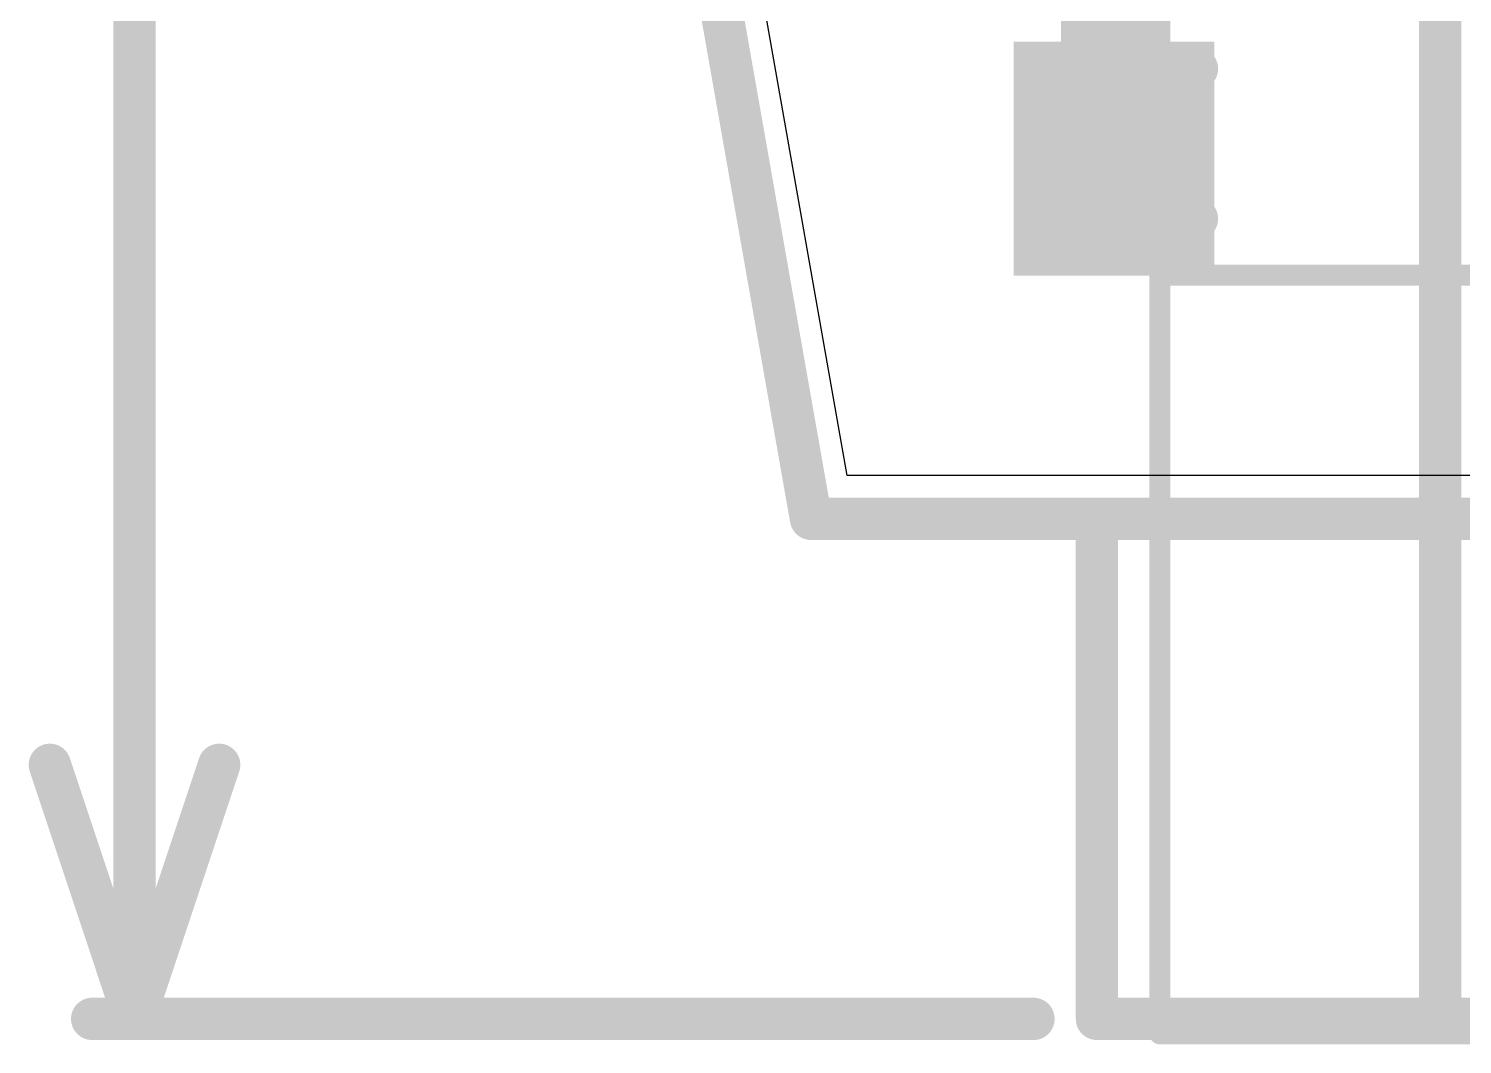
# Model space of a CAD drawing. Header units: inches. Extents: x -5 to 274, y -9 to 58.
# Drawn here: x -4.7 to 3.9, y -3.15 to 2.94 of the extents above; entities that cross this region are included whole.
import ezdxf

# ---------------------------------------------------------------- set-up
doc = ezdxf.new("R2010")
doc.units = ezdxf.units.IN
for name, color, linetype in [('Board Shape', 216, 'Continuous'), ('Bottom Layer', 5, 'Continuous'), ('Dimensions', 6, 'Continuous'), ('Fabrication Info', 56, 'Continuous'), ('Top Layer', 1, 'Continuous'), ('Top Paste', 8, 'Continuous'), ('Top Solder', 216, 'Continuous')]:
    doc.layers.add(name, color=color, linetype=linetype)

# ---------------------------------------------------------------- blocks, each defined once
blk = doc.blocks.new('CUI_UJ32_C_H_G_H2_SMT_TR_8')
at = {"layer": 'Top Layer'}
blk.add_hatch(color=1, dxfattribs=at).paths.add_polyline_path([(-5.6, 1.35), (-4.6, 1.35), (-4.6, 0.15), (-5.6, 0.15)])
at = {"layer": 'Top Paste'}
blk.add_hatch(color=8, dxfattribs=at).paths.add_polyline_path([(-5.6, 1.35), (-4.6, 1.35), (-4.6, 0.15), (-5.6, 0.15)])
at = {"layer": 'Top Solder'}
blk.add_hatch(color=216, dxfattribs=at).paths.add_polyline_path([(-5.7016, 1.4516), (-4.4984, 1.4516), (-4.4984, 0.0484), (-5.7016, 0.0484)])
at = {"layer": 'Fabrication Info'}
for points in [[(-4.825, 0.05, 0.127, 0.127, 0), (-4.825, 5.5, 0.127, 0.127, 0)], [(-4.825, 0.05, 0.127, 0.127, 0), (4.8232, 0.05, 0.127, 0.127, 0)], [(-4.825, -4.5, 0.127, 0.127, 0), (-4.825, 0.05, 0.127, 0.127, 0)], [(-4.825, -4.5, 0.127, 0.127, 0), (4.825, -4.5, 0.127, 0.127, 0)]]:
    blk.add_lwpolyline(points, format="xyseb", dxfattribs=at)
for points in [[(-4.8567, 0.05, 0.0635, 0.0635, 1), (-4.7932, 0.05, 0.0635, 0.0635, 1)], [(-4.8567, 0.05, 0.0635, 0.0635, 1), (-4.7932, 0.05, 0.0635, 0.0635, 1)], [(-4.8567, 0.05, 0.0635, 0.0635, 1), (-4.7932, 0.05, 0.0635, 0.0635, 1)], [(-4.8567, -4.5, 0.0635, 0.0635, 1), (-4.7932, -4.5, 0.0635, 0.0635, 1)], [(-4.8567, -4.5, 0.0635, 0.0635, 1), (-4.7932, -4.5, 0.0635, 0.0635, 1)]]:
    blk.add_lwpolyline(points, format="xyseb", close=True, dxfattribs=at)

msp = doc.modelspace()

# ---------------------------------------------------------------- linework, layer by layer
at = {"layer": 'Board Shape'}
for points in [[(-1.3796, 7.798, 0.254, 0.254, 0), (-0.0042, -0.002, 0.254, 0.254, 0)], [(-0.0042, -0.002, 0.254, 0.254, 0), (1.524, -0.002, 0.254, 0.254, 0)], [(1.5176, -0.002, 0.254, 0.254, 0), (11.195, -0.002, 0.254, 0.254, 0)]]:
    msp.add_lwpolyline(points, format="xyseb", dxfattribs=at)
for points in [[(-0.0677, -0.002, 0.127, 0.127, 1), (0.0593, -0.002, 0.127, 0.127, 1)], [(-0.0677, -0.002, 0.127, 0.127, 1), (0.0593, -0.002, 0.127, 0.127, 1)], [(1.4541, -0.002, 0.127, 0.127, 1), (1.5811, -0.002, 0.127, 0.127, 1)], [(1.4605, -0.002, 0.127, 0.127, 1), (1.5875, -0.002, 0.127, 0.127, 1)]]:
    msp.add_lwpolyline(points, format="xyseb", close=True, dxfattribs=at)
at = {"layer": 'Bottom Layer'}
for p, q in [((0.2131, 0.2569), (-1.0538, 7.4417)), ((1.524, 0.2569), (0.2131, 0.2569)), ((11.195, 0.2569), (1.524, 0.2569))]:
    msp.add_line(p, q, dxfattribs=at)
at = {"layer": 'Dimensions'}
for points in [[(-1.3796, 7.798, 0.254, 0.254, 0), (-0.0042, -0.002, 0.254, 0.254, 0)], [(-4.064, -3.002, 0.254, 0.254, 0), (-4.064, 7.2607, 0.254, 0.254, 0)], [(3.7718, -3.002, 0.254, 0.254, 0), (3.7718, 4.198, 0.254, 0.254, 0)], [(1.7118, 2.498, 0.254, 0.254, -0.414214), (1.9118, 2.698, 0.254, 0.254, 0)], [(1.9118, 2.698, 0.254, 0.254, 0), (2.3118, 2.698, 0.254, 0.254, 0)], [(2.1118, 1.798, 0.254, 0.254, 0), (2.1118, 2.698, 0.254, 0.254, 0)], [(1.7118, 1.998, 0.254, 0.254, 0), (1.7118, 2.498, 0.254, 0.254, 0)], [(1.9118, 1.798, 0.254, 0.254, -0.414214), (1.7118, 1.998, 0.254, 0.254, 0)], [(1.9118, 1.798, 0.254, 0.254, 0), (2.3118, 1.798, 0.254, 0.254, 0)], [(-0.0042, -0.002, 0.254, 0.254, 0), (1.7118, -0.002, 0.254, 0.254, 0)], [(1.7118, -3.002, 0.254, 0.254, 0), (1.7118, -0.002, 0.254, 0.254, 0)], [(-4.572, -1.478, 0.254, 0.254, 0), (-4.064, -3.002, 0.254, 0.254, 0)], [(-4.064, -3.002, 0.254, 0.254, 0), (-3.556, -1.478, 0.254, 0.254, 0)], [(-4.318, -3.002, 0.254, 0.254, 0), (1.3308, -3.002, 0.254, 0.254, 0)], [(1.7118, -3.002, 0.254, 0.254, 0), (12.1086, -3.002, 0.254, 0.254, 0)]]:
    msp.add_lwpolyline(points, format="xyseb", dxfattribs=at)
for points in [[(1.8483, 2.698, 0.127, 0.127, 1), (1.9753, 2.698, 0.127, 0.127, 1)], [(1.8483, 2.698, 0.127, 0.127, 1), (1.9753, 2.698, 0.127, 0.127, 1)], [(2.0483, 2.698, 0.127, 0.127, 1), (2.1753, 2.698, 0.127, 0.127, 1)], [(2.2483, 2.698, 0.127, 0.127, 1), (2.3753, 2.698, 0.127, 0.127, 1)], [(1.6483, 2.498, 0.127, 0.127, 1), (1.7753, 2.498, 0.127, 0.127, 1)], [(1.6483, 2.498, 0.127, 0.127, 1), (1.7753, 2.498, 0.127, 0.127, 1)], [(1.6483, 1.998, 0.127, 0.127, 1), (1.7753, 1.998, 0.127, 0.127, 1)], [(1.6483, 1.998, 0.127, 0.127, 1), (1.7753, 1.998, 0.127, 0.127, 1)], [(1.8483, 1.798, 0.127, 0.127, 1), (1.9753, 1.798, 0.127, 0.127, 1)], [(1.8483, 1.798, 0.127, 0.127, 1), (1.9753, 1.798, 0.127, 0.127, 1)], [(2.0483, 1.798, 0.127, 0.127, 1), (2.1753, 1.798, 0.127, 0.127, 1)], [(2.2483, 1.798, 0.127, 0.127, 1), (2.3753, 1.798, 0.127, 0.127, 1)], [(-0.0677, -0.002, 0.127, 0.127, 1), (0.0593, -0.002, 0.127, 0.127, 1)], [(-0.0677, -0.002, 0.127, 0.127, 1), (0.0593, -0.002, 0.127, 0.127, 1)], [(1.6483, -0.002, 0.127, 0.127, 1), (1.7753, -0.002, 0.127, 0.127, 1)], [(1.6483, -0.002, 0.127, 0.127, 1), (1.7753, -0.002, 0.127, 0.127, 1)], [(-4.6355, -1.478, 0.127, 0.127, 1), (-4.5085, -1.478, 0.127, 0.127, 1)], [(-3.6195, -1.478, 0.127, 0.127, 1), (-3.4925, -1.478, 0.127, 0.127, 1)], [(-4.3815, -3.002, 0.127, 0.127, 1), (-4.2545, -3.002, 0.127, 0.127, 1)], [(-4.1275, -3.002, 0.127, 0.127, 1), (-4.0005, -3.002, 0.127, 0.127, 1)], [(-4.1275, -3.002, 0.127, 0.127, 1), (-4.0005, -3.002, 0.127, 0.127, 1)], [(-4.1275, -3.002, 0.127, 0.127, 1), (-4.0005, -3.002, 0.127, 0.127, 1)], [(1.2673, -3.002, 0.127, 0.127, 1), (1.3943, -3.002, 0.127, 0.127, 1)], [(1.6483, -3.002, 0.127, 0.127, 1), (1.7753, -3.002, 0.127, 0.127, 1)], [(1.6483, -3.002, 0.127, 0.127, 1), (1.7753, -3.002, 0.127, 0.127, 1)], [(3.7083, -3.002, 0.127, 0.127, 1), (3.8353, -3.002, 0.127, 0.127, 1)]]:
    msp.add_lwpolyline(points, format="xyseb", close=True, dxfattribs=at)
at = {"layer": 'Top Layer'}
for p, q in [((0.2131, 0.2569), (-1.0538, 7.4417)), ((1.524, 0.2569), (0.2131, 0.2569)), ((11.195, 0.2569), (1.524, 0.2569))]:
    msp.add_line(p, q, dxfattribs=at)
msp.add_lwpolyline([(1.8142, 2.159, 0.635, 0.635, 0), (1.8142, 5.3045, 0.635, 0.635, 0)], format="xyseb", dxfattribs=at)
msp.add_lwpolyline([(1.6555, 2.159, 0.3175, 0.3175, 1), (1.973, 2.159, 0.3175, 0.3175, 1)], format="xyseb", close=True, dxfattribs=at)

# ---------------------------------------------------------------- block references
msp.add_blockref('CUI_UJ32_C_H_G_H2_SMT_TR_8', (6.9142, 1.409))

doc.saveas('drawing.dxf')
